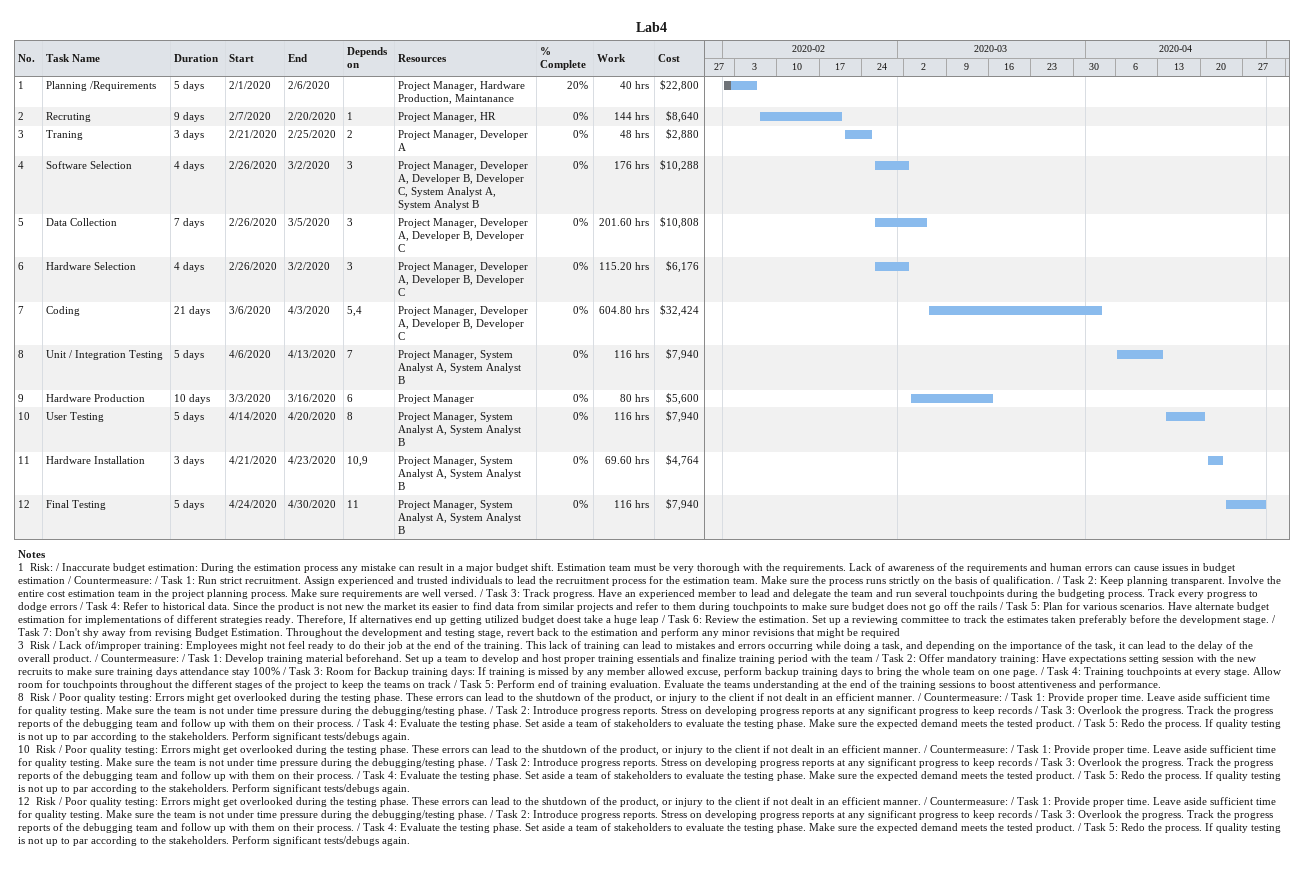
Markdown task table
Lab4

| ID | Task | Duration | Start | Finish | Predecessors | Resources | % complete | Work (h) | Cost ($) |
|---|---|---|---|---|---|---|---|---|---|
| 1 | Planning /Requirements | 5d | 2020-02-01 | 2020-02-06 |  | Project Manager, Hardware Production, Maintanance | 20 | 40 | 22800 |
| 2 | Recruting | 9d | 2020-02-07 | 2020-02-20 | 1 | Project Manager, HR | 0 | 144 | 8640 |
| 3 | Traning | 3d | 2020-02-21 | 2020-02-25 | 2 | Project Manager, Developer A | 0 | 48 | 2880 |
| 4 | Software Selection | 4d | 2020-02-26 | 2020-03-02 | 3 | Project Manager, Developer A, Developer B, Developer C, System Analyst A, System Analyst B | 0 | 176 | 10288 |
| 5 | Data Collection | 7d | 2020-02-26 | 2020-03-05 | 3 | Project Manager, Developer A, Developer B, Developer C | 0 | 201.60 | 10808 |
| 6 | Hardware Selection | 4d | 2020-02-26 | 2020-03-02 | 3 | Project Manager, Developer A, Developer B, Developer C | 0 | 115.20 | 6176 |
| 7 | Coding | 21d | 2020-03-06 | 2020-04-03 | 5, 4 | Project Manager, Developer A, Developer B, Developer C | 0 | 604.80 | 32424 |
| 8 | Unit / Integration Testing | 5d | 2020-04-06 | 2020-04-13 | 7 | Project Manager, System Analyst A, System Analyst B | 0 | 116 | 7940 |
| 9 | Hardware Production | 10d | 2020-03-03 | 2020-03-16 | 6 | Project Manager | 0 | 80 | 5600 |
| 10 | User Testing | 5d | 2020-04-14 | 2020-04-20 | 8 | Project Manager, System Analyst A, System Analyst B | 0 | 116 | 7940 |
| 11 | Hardware Installation | 3d | 2020-04-21 | 2020-04-23 | 10, 9 | Project Manager, System Analyst A, System Analyst B | 0 | 69.60 | 4764 |
| 12 | Final Testing | 5d | 2020-04-24 | 2020-04-30 | 11 | Project Manager, System Analyst A, System Analyst B | 0 | 116 | 7940 |

Notes
- 1: Risk: / Inaccurate budget estimation: During the estimation process any mistake can result in a major budget shift. Estimation team must be very thorough with the requirements. Lack of awareness of the requirements and human errors can cause issues in budget estimation / Countermeasure: / Task 1: Run strict recruitment. Assign experienced and trusted individuals to lead the recruitment process for the estimation team. Make sure the process runs strictly on the basis of qualification. / Task 2: Keep planning transparent. Involve the entire cost estimation team in the project planning process. Make sure requirements are well versed. / Task 3: Track progress. Have an experienced member to lead and delegate the team and run several touchpoints during the budgeting process. Track every progress to dodge errors / Task 4: Refer to historical data. Since the product is not new the market its easier to find data from similar projects and refer to them during touchpoints to make sure budget does not go off the rails / Task 5: Plan for various scenarios. Have alternate budget estimation for implementations of different strategies ready. Therefore, If alternatives end up getting utilized budget doest take a huge leap / Task 6: Review the estimation. Set up a reviewing committee to track the estimates taken preferably before the development stage. / Task 7: Don't shy away from revising Budget Estimation. Throughout the development and testing stage, revert back to the estimation and perform any minor revisions that might be required
- 3: Risk / Lack of/improper training: Employees might not feel ready to do their job at the end of the training. This lack of training can lead to mistakes and errors occurring while doing a task, and depending on the importance of the task, it can lead to the delay of the overall product. / Countermeasure: / Task 1: Develop training material beforehand. Set up a team to develop and host proper training essentials and finalize training period with the team / Task 2: Offer mandatory training: Have expectations setting session with the new recruits to make sure training days attendance stay 100% / Task 3: Room for Backup training days: If training is missed by any member allowed excuse, perform backup training days to bring the whole team on one page. / Task 4: Training touchpoints at every stage. Allow room for touchpoints throughout the different stages of the project to keep the teams on track / Task 5: Perform end of training evaluation. Evaluate the teams understanding at the end of the training sessions to boost attentiveness and performance.
- 8: Risk / Poor quality testing: Errors might get overlooked during the testing phase. These errors can lead to the shutdown of the product, or injury to the client if not dealt in an efficient manner. / Countermeasure: / Task 1: Provide proper time. Leave aside sufficient time for quality testing. Make sure the team is not under time pressure during the debugging/testing phase. / Task 2: Introduce progress reports. Stress on developing progress reports at any significant progress to keep records / Task 3: Overlook the progress. Track the progress reports of the debugging team and follow up with them on their process. / Task 4: Evaluate the testing phase. Set aside a team of stakeholders to evaluate the testing phase. Make sure the expected demand meets the tested product. / Task 5: Redo the process. If quality testing is not up to par according to the stakeholders. Perform significant tests/debugs again.
- 10: Risk / Poor quality testing: Errors might get overlooked during the testing phase. These errors can lead to the shutdown of the product, or injury to the client if not dealt in an efficient manner. / Countermeasure: / Task 1: Provide proper time. Leave aside sufficient time for quality testing. Make sure the team is not under time pressure during the debugging/testing phase. / Task 2: Introduce progress reports. Stress on developing progress reports at any significant progress to keep records / Task 3: Overlook the progress. Track the progress reports of the debugging team and follow up with them on their process. / Task 4: Evaluate the testing phase. Set aside a team of stakeholders to evaluate the testing phase. Make sure the expected demand meets the tested product. / Task 5: Redo the process. If quality testing is not up to par according to the stakeholders. Perform significant tests/debugs again.
- 12: Risk / Poor quality testing: Errors might get overlooked during the testing phase. These errors can lead to the shutdown of the product, or injury to the client if not dealt in an efficient manner. / Countermeasure: / Task 1: Provide proper time. Leave aside sufficient time for quality testing. Make sure the team is not under time pressure during the debugging/testing phase. / Task 2: Introduce progress reports. Stress on developing progress reports at any significant progress to keep records / Task 3: Overlook the progress. Track the progress reports of the debugging team and follow up with them on their process. / Task 4: Evaluate the testing phase. Set aside a team of stakeholders to evaluate the testing phase. Make sure the expected demand meets the tested product. / Task 5: Redo the process. If quality testing is not up to par according to the stakeholders. Perform significant tests/debugs again.
